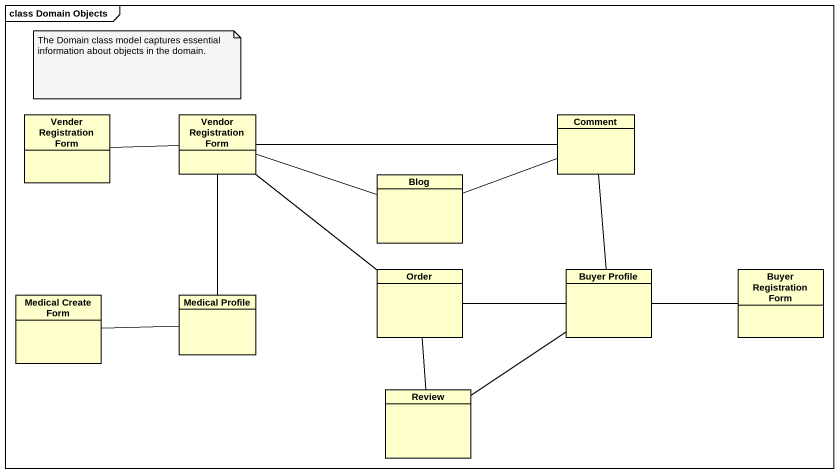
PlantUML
@startuml
mainframe class Domain Objects
hide circle
hide empty members
class "Vender Registration Form" as Vender_Registration_Form
class "Vendor Registration Form" as Vendor_Registration_Form
class Comment
class Blog
class "Medical Create Form" as Medical_Create_Form
class "Medical Profile" as Medical_Profile
class Order
class "Buyer Profile" as Buyer_Profile
class "Buyer Registration Form" as Buyer_Registration_Form
class Review
Vender_Registration_Form -right- Vendor_Registration_Form
Vendor_Registration_Form -right- Comment
Vendor_Registration_Form -right- Blog
Vendor_Registration_Form -- Medical_Profile
Vendor_Registration_Form -- Order
Comment -left- Blog
Comment -- Buyer_Profile
Medical_Create_Form -right- Medical_Profile
Order -right- Buyer_Profile
Order -- Review
Buyer_Profile -right- Buyer_Registration_Form
Buyer_Profile -- Review
note as N1
  The Domain class model captures essential information about objects in the domain.
end note
@enduml
